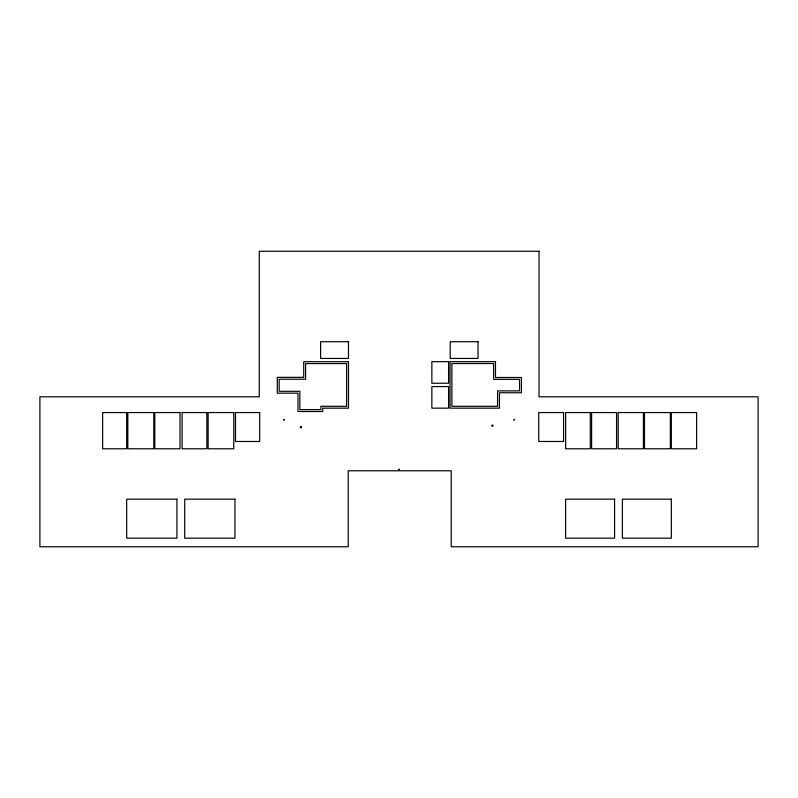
<?xml version="1.0" encoding="UTF-8"?>
<svg xmlns="http://www.w3.org/2000/svg" width="798" height="798" viewBox="0 0 798 798"><rect width="100%" height="100%" fill="white"/><g stroke="black" fill="none" stroke-linecap="round" stroke-linejoin="round"><path stroke-width="1.2" d="M539.039 251.25L259.26 251.25L259.26 396.806L39.9 396.806L39.9 546.75L348.227 546.75L348.227 470.78L451.209 470.78L451.209 546.75L758.1 546.75L758.1 396.806L539.039 396.806L539.039 251.25M348.477 341.714L320.616 341.714L320.616 358.432L348.477 358.432L348.477 341.714M478.042 341.714L450.192 341.714L450.192 358.432L478.042 358.432L478.042 341.714M348.477 361.694L303.729 361.694L303.729 377.354L277.295 377.354L277.295 393.165L297.983 393.165L297.983 411.519L322.761 411.519L322.761 408.157L348.477 408.157L348.477 361.694M448.576 361.664L431.858 361.664L431.858 383.24L448.576 383.24L448.576 361.664M495.478 361.664L450.022 361.664L450.022 408.157L499.458 408.157L499.458 392.756L521.423 392.756L521.423 377.494L495.478 377.494L495.478 361.664M346.611 363.569L305.604 363.569L305.604 379.23L279.17 379.23L279.17 391.299L299.858 391.299L299.858 409.643L320.896 409.643L320.896 406.292L346.611 406.292L346.611 363.569M493.603 363.529L451.887 363.529L451.887 406.292L497.593 406.292L497.593 390.88L519.548 390.88L519.548 379.369L493.603 379.369L493.603 363.529M448.576 386.581L431.858 386.581L431.858 408.157L448.576 408.157L448.576 386.581M126.673 412.556L102.643 412.556L102.643 448.775L126.673 448.775L126.673 412.556M153.805 412.556L127.83 412.556L127.83 448.775L153.805 448.775L153.805 412.556M180.019 412.556L154.792 412.556L154.792 448.775L180.019 448.775L180.019 412.556M206.852 412.556L182.124 412.556L182.124 448.775L206.852 448.775L206.852 412.556M233.784 412.556L208.138 412.556L208.138 448.775L233.784 448.775L233.784 412.556M259.669 412.556L235.49 412.556L235.49 441.484L259.669 441.484L259.669 412.556M563.578 412.556L538.73 412.556L538.73 441.484L563.578 441.484L563.578 412.556M590.261 412.556L565.632 412.556L565.632 448.775L590.261 448.775L590.261 412.556M616.555 412.556L591.587 412.556L591.587 448.775L616.555 448.775L616.555 412.556M643.417 412.556L618.171 412.556L618.171 448.775L643.417 448.775L643.417 412.556M670.34 412.556L644.485 412.556L644.485 448.775L670.34 448.775L670.34 412.556M696.634 412.556L671.337 412.556L671.337 448.775L696.634 448.775L696.634 412.556M284.357 419.429L283.779 420.017L284.357 419.429M514.57 419.409L513.982 419.997L514.57 419.409M492.825 425.244L491.857 425.244L491.857 426.222L492.825 426.222L492.825 425.244M301.315 426.76L300.337 426.76L300.337 427.728L301.315 427.728L301.315 426.76M399.13 469.234L398.551 469.823L399.13 469.234M176.917 499.169L126.673 499.169L126.673 538.171L176.917 538.171L176.917 499.169M234.951 499.169L184.717 499.169L184.717 538.171L234.951 538.171L234.951 499.169M614.58 499.169L565.632 499.169L565.632 538.171L614.58 538.171L614.58 499.169M671.337 499.169L622.38 499.169L622.38 538.171L671.337 538.171L671.337 499.169"/></g></svg>
